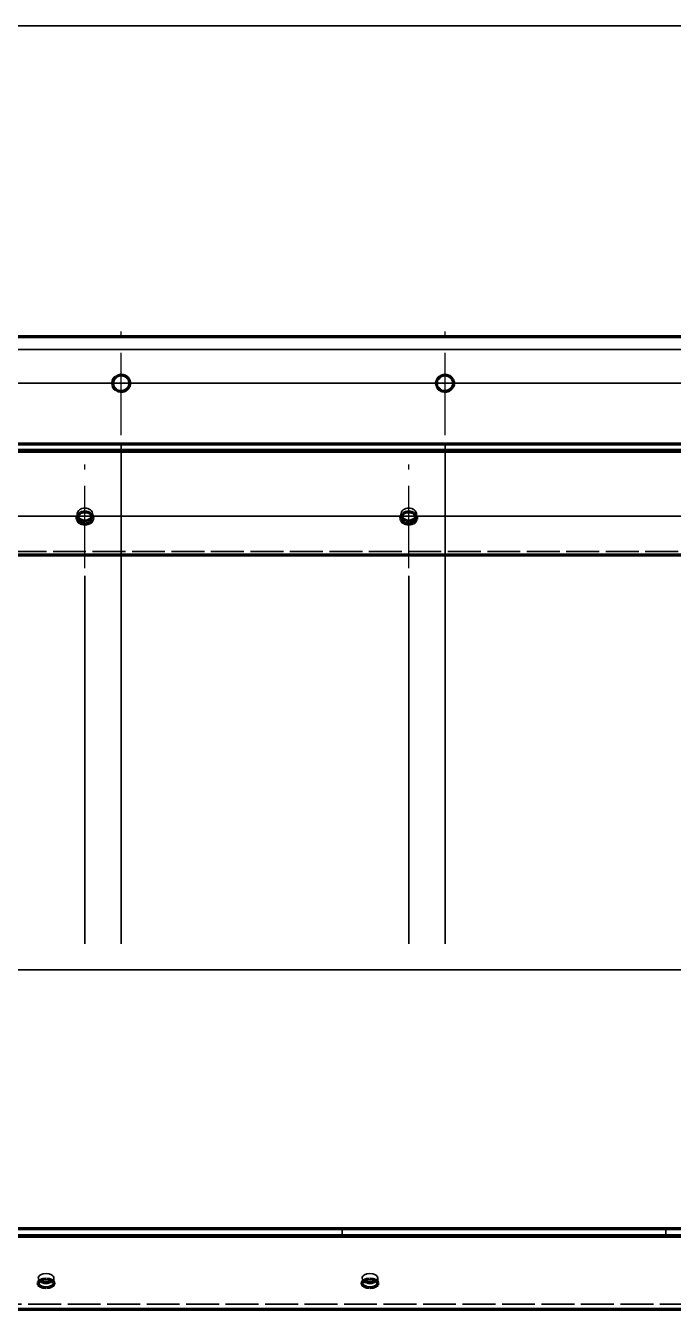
# Model space of a CAD drawing. Header units: millimetres. Extents: x 0 to 420, y 0 to 297.
# Drawn here: x 281.46 to 306.46, y 219.46 to 269 of the extents above; entities that cross this region are included whole.
import ezdxf

# ---------------------------------------------------------------- set-up
doc = ezdxf.new("R2010")
doc.units = ezdxf.units.MM
doc.linetypes.add('CENTER', pattern=[5.08, 3.175, -0.635, 0.635, -0.635])
doc.linetypes.add('DASHED', pattern=[1.524, 1.27, -0.254])

msp = doc.modelspace()

# ---------------------------------------------------------------- linework, layer by layer
at = {"color": 7, "lineweight": 35}
for p, q in [((65, 269), (351, 269)), ((68.75, 256.5), (366, 256.5)), ((74.975, 255.2), (366, 255.2)), ((87.475, 255.2), (366, 255.2)), ((99.975, 255.2), (366, 255.2)), ((112.475, 255.2), (366, 255.2)), ((124.975, 255.2), (366, 255.2)), ((137.475, 255.2), (366, 255.2)), ((149.975, 255.2), (366, 255.2)), ((162.475, 255.2), (366, 255.2)), ((174.975, 255.2), (366, 255.2)), ((187.475, 255.2), (366, 255.2)), ((199.975, 255.2), (366, 255.2)), ((212.475, 255.2), (366, 255.2)), ((224.975, 255.2), (366, 255.2)), ((237.475, 255.2), (366, 255.2)), ((249.975, 255.2), (366, 255.2)), ((262.475, 255.2), (366, 255.2)), ((274.975, 255.2), (366, 255.2)), ((287.475, 255.2), (366, 255.2)), ((299.975, 255.2), (366, 255.2)), ((285.15, 252.875), (285.15, 233.563)), ((297.65, 252.875), (297.65, 233.563)), ((67.75, 252.643), (366, 252.643)), ((73.55, 250.068), (366, 250.068)), ((86.05, 250.068), (366, 250.068)), ((98.55, 250.068), (366, 250.068)), ((111.05, 250.068), (366, 250.068)), ((123.55, 250.068), (366, 250.068)), ((136.05, 250.068), (366, 250.068)), ((148.55, 250.068), (366, 250.068)), ((161.05, 250.068), (366, 250.068)), ((173.55, 250.068), (366, 250.068)), ((186.05, 250.068), (366, 250.068)), ((198.55, 250.068), (366, 250.068)), ((211.05, 250.068), (366, 250.068)), ((223.55, 250.068), (366, 250.068)), ((236.05, 250.068), (366, 250.068)), ((248.55, 250.068), (366, 250.068)), ((261.05, 250.068), (366, 250.068)), ((273.55, 250.068), (366, 250.068)), ((286.05, 250.068), (366, 250.068)), ((298.55, 250.068), (366, 250.068)), ((283.75, 247.768), (283.75, 233.563)), ((296.25, 247.768), (296.25, 233.563)), ((83.75, 232.563), (333.75, 232.563))]:
    msp.add_line(p, q, dxfattribs=at)
at = {"color": 4, "linetype": 'CENTER', "lineweight": 25}
for p, q in [((285.15, 253.2), (285.15, 257.2)), ((297.65, 253.2), (297.65, 257.2)), ((283.15, 255.2), (287.15, 255.2)), ((295.65, 255.2), (299.65, 255.2)), ((283.75, 248.068), (283.75, 252.068)), ((296.25, 248.068), (296.25, 252.068)), ((281.75, 250.068), (285.75, 250.068)), ((294.25, 250.068), (298.25, 250.068))]:
    msp.add_line(p, q, dxfattribs=at)
at = {"color": 1, "lineweight": 70}
for p, q in [((66.25, 257), (350.5, 257)), ((284.825, 255.2), (284.839, 255.296)), ((284.839, 255.104), (284.825, 255.2)), ((284.839, 255.296), (284.881, 255.383)), ((284.881, 255.383), (284.947, 255.454)), ((284.947, 255.454), (285.031, 255.503)), ((285.031, 255.503), (285.126, 255.524)), ((285.126, 255.524), (285.222, 255.517)), ((285.222, 255.517), (285.312, 255.481)), ((285.312, 255.481), (285.388, 255.421)), ((285.388, 255.421), (285.443, 255.341)), ((285.443, 255.341), (285.471, 255.248)), ((285.471, 255.152), (285.443, 255.059)), ((285.471, 255.248), (285.471, 255.152)), ((297.325, 255.2), (297.339, 255.296)), ((297.339, 255.104), (297.325, 255.2)), ((297.339, 255.296), (297.381, 255.383)), ((297.381, 255.383), (297.447, 255.454)), ((297.447, 255.454), (297.531, 255.503)), ((297.531, 255.503), (297.626, 255.524)), ((297.626, 255.524), (297.722, 255.517)), ((297.722, 255.517), (297.812, 255.481)), ((297.812, 255.481), (297.888, 255.421)), ((297.888, 255.421), (297.943, 255.341)), ((297.943, 255.341), (297.971, 255.248)), ((297.971, 255.152), (297.943, 255.059)), ((297.971, 255.248), (297.971, 255.152)), ((284.881, 255.017), (284.839, 255.104)), ((284.947, 254.946), (284.881, 255.017)), ((285.031, 254.897), (284.947, 254.946)), ((285.126, 254.876), (285.031, 254.897)), ((285.222, 254.883), (285.126, 254.876)), ((285.312, 254.919), (285.222, 254.883)), ((285.388, 254.979), (285.312, 254.919)), ((285.443, 255.059), (285.388, 254.979)), ((297.381, 255.017), (297.339, 255.104)), ((297.447, 254.946), (297.381, 255.017)), ((297.531, 254.897), (297.447, 254.946)), ((297.626, 254.876), (297.531, 254.897)), ((297.722, 254.883), (297.626, 254.876)), ((297.812, 254.919), (297.722, 254.883)), ((297.888, 254.979), (297.812, 254.919)), ((297.943, 255.059), (297.888, 254.979)), ((65.75, 252.858), (345.25, 252.858)), ((345.25, 252.571), (65.75, 252.571)), ((283.501, 250.133), (283.538, 250.171)), ((283.538, 250.171), (283.583, 250.201)), ((283.583, 250.201), (283.635, 250.224)), ((283.635, 250.224), (283.691, 250.238)), ((283.691, 250.238), (283.75, 250.243)), ((283.75, 250.243), (283.809, 250.238)), ((283.809, 250.238), (283.865, 250.224)), ((283.865, 250.224), (283.917, 250.201)), ((283.917, 250.201), (283.962, 250.171)), ((283.962, 250.171), (283.999, 250.133)), ((296.001, 250.133), (296.038, 250.171)), ((296.038, 250.171), (296.083, 250.201)), ((296.083, 250.201), (296.135, 250.224)), ((296.135, 250.224), (296.191, 250.238)), ((296.191, 250.238), (296.25, 250.243)), ((296.25, 250.243), (296.309, 250.238)), ((296.309, 250.238), (296.365, 250.224)), ((296.365, 250.224), (296.417, 250.201)), ((296.417, 250.201), (296.462, 250.171)), ((296.462, 250.171), (296.499, 250.133)), ((283.45, 249.997), (283.456, 250.045)), ((283.456, 249.949), (283.45, 249.997)), ((283.456, 250.045), (283.473, 250.091)), ((283.473, 249.903), (283.456, 249.949)), ((283.463, 250.068), (283.505, 249.998)), ((283.473, 250.091), (283.501, 250.133)), ((283.501, 249.86), (283.473, 249.903)), ((283.538, 249.823), (283.501, 249.86)), ((283.505, 249.998), (283.571, 249.943)), ((283.583, 249.792), (283.538, 249.823)), ((283.571, 249.943), (283.656, 249.907)), ((283.635, 249.77), (283.583, 249.792)), ((283.691, 249.756), (283.635, 249.77)), ((283.656, 249.907), (283.75, 249.894)), ((283.75, 249.751), (283.691, 249.756)), ((283.75, 249.894), (283.844, 249.907)), ((283.809, 249.756), (283.75, 249.751)), ((283.865, 249.77), (283.809, 249.756)), ((283.844, 249.907), (283.929, 249.943)), ((283.917, 249.792), (283.865, 249.77)), ((283.962, 249.823), (283.917, 249.792)), ((283.929, 249.943), (283.995, 249.998)), ((283.999, 249.86), (283.962, 249.823)), ((283.995, 249.998), (284.037, 250.068)), ((283.999, 250.133), (284.027, 250.091)), ((284.027, 249.903), (283.999, 249.86)), ((284.027, 250.091), (284.044, 250.045)), ((284.044, 249.949), (284.027, 249.903)), ((284.044, 250.045), (284.05, 249.997)), ((284.05, 249.997), (284.044, 249.949)), ((295.95, 249.997), (295.956, 250.045)), ((295.956, 249.949), (295.95, 249.997)), ((295.956, 250.045), (295.973, 250.091)), ((295.973, 249.903), (295.956, 249.949)), ((295.963, 250.068), (296.005, 249.998)), ((295.973, 250.091), (296.001, 250.133)), ((296.001, 249.86), (295.973, 249.903)), ((296.038, 249.823), (296.001, 249.86)), ((296.005, 249.998), (296.071, 249.943)), ((296.083, 249.792), (296.038, 249.823)), ((296.071, 249.943), (296.156, 249.907)), ((296.135, 249.77), (296.083, 249.792)), ((296.191, 249.756), (296.135, 249.77)), ((296.156, 249.907), (296.25, 249.894)), ((296.25, 249.751), (296.191, 249.756)), ((296.25, 249.894), (296.344, 249.907)), ((296.309, 249.756), (296.25, 249.751)), ((296.365, 249.77), (296.309, 249.756)), ((296.344, 249.907), (296.429, 249.943)), ((296.417, 249.792), (296.365, 249.77)), ((296.462, 249.823), (296.417, 249.792)), ((296.429, 249.943), (296.495, 249.998)), ((296.499, 249.86), (296.462, 249.823)), ((296.495, 249.998), (296.537, 250.068)), ((296.499, 250.133), (296.527, 250.091)), ((296.527, 249.903), (296.499, 249.86)), ((296.527, 250.091), (296.544, 250.045)), ((296.544, 249.949), (296.527, 249.903)), ((296.544, 250.045), (296.55, 249.997)), ((296.55, 249.997), (296.544, 249.949)), ((344.75, 248.563), (65.5, 248.563)), ((349.75, 222.563), (65.5, 222.563)), ((65.5, 222.313), (349.75, 222.313)), ((350.25, 222.268), (70.75, 222.268)), ((281.95, 220.466), (281.956, 220.499)), ((281.956, 220.432), (281.95, 220.466)), ((281.956, 220.499), (281.973, 220.532)), ((281.973, 220.532), (282.001, 220.561)), ((282.001, 220.561), (282.038, 220.587)), ((282.009, 220.568), (282.057, 220.539)), ((282.038, 220.587), (282.135, 220.625)), ((282.057, 220.539), (282.115, 220.517)), ((282.115, 220.517), (282.181, 220.503)), ((282.135, 220.625), (282.25, 220.638)), ((282.181, 220.503), (282.25, 220.498)), ((282.25, 220.638), (282.365, 220.625)), ((282.25, 220.498), (282.319, 220.503)), ((282.319, 220.503), (282.385, 220.517)), ((282.365, 220.625), (282.462, 220.587)), ((282.385, 220.517), (282.443, 220.539)), ((282.443, 220.539), (282.491, 220.568)), ((282.462, 220.587), (282.499, 220.561)), ((282.499, 220.561), (282.527, 220.532)), ((282.527, 220.532), (282.544, 220.499)), ((282.544, 220.499), (282.55, 220.466)), ((282.55, 220.466), (282.544, 220.432)), ((294.45, 220.466), (294.456, 220.499)), ((294.456, 220.432), (294.45, 220.466)), ((294.456, 220.499), (294.473, 220.532)), ((294.473, 220.532), (294.501, 220.561)), ((294.501, 220.561), (294.538, 220.587)), ((294.509, 220.568), (294.557, 220.539)), ((294.538, 220.587), (294.635, 220.625)), ((294.557, 220.539), (294.615, 220.517)), ((294.615, 220.517), (294.681, 220.503)), ((294.635, 220.625), (294.75, 220.638)), ((294.681, 220.503), (294.75, 220.498)), ((294.75, 220.638), (294.865, 220.625)), ((294.75, 220.498), (294.819, 220.503)), ((294.819, 220.503), (294.885, 220.517)), ((294.865, 220.625), (294.962, 220.587)), ((294.885, 220.517), (294.943, 220.539)), ((294.943, 220.539), (294.991, 220.568)), ((294.962, 220.587), (294.999, 220.561)), ((294.999, 220.561), (295.027, 220.532)), ((295.027, 220.532), (295.044, 220.499)), ((295.044, 220.499), (295.05, 220.466)), ((295.05, 220.466), (295.044, 220.432)), ((281.973, 220.4), (281.956, 220.432)), ((282.001, 220.37), (281.973, 220.4)), ((282.038, 220.344), (282.001, 220.37)), ((282.135, 220.307), (282.038, 220.344)), ((282.25, 220.294), (282.135, 220.307)), ((282.365, 220.307), (282.25, 220.294)), ((282.462, 220.344), (282.365, 220.307)), ((282.499, 220.37), (282.462, 220.344)), ((282.527, 220.4), (282.499, 220.37)), ((282.544, 220.432), (282.527, 220.4)), ((294.473, 220.4), (294.456, 220.432)), ((294.501, 220.37), (294.473, 220.4)), ((294.538, 220.344), (294.501, 220.37)), ((294.635, 220.307), (294.538, 220.344)), ((294.75, 220.294), (294.635, 220.307)), ((294.865, 220.307), (294.75, 220.294)), ((294.962, 220.344), (294.865, 220.307)), ((294.999, 220.37), (294.962, 220.344)), ((295.027, 220.4), (294.999, 220.37)), ((295.044, 220.432), (295.027, 220.4)), ((71.25, 219.462), (350.5, 219.462))]:
    msp.add_line(p, q, dxfattribs=at)
at = {"color": 5, "linetype": 'DASHED', "lineweight": 35}
for p, q in [((350.5, 257), (66.25, 257)), ((284.839, 255.296), (284.825, 255.2)), ((284.825, 255.2), (284.839, 255.104)), ((284.881, 255.383), (284.839, 255.296)), ((284.947, 255.454), (284.881, 255.383)), ((285.031, 255.503), (284.947, 255.454)), ((285.126, 255.524), (285.031, 255.503)), ((285.222, 255.517), (285.126, 255.524)), ((285.312, 255.481), (285.222, 255.517)), ((285.388, 255.421), (285.312, 255.481)), ((285.443, 255.341), (285.388, 255.421)), ((285.471, 255.248), (285.443, 255.341)), ((285.443, 255.059), (285.471, 255.152)), ((285.471, 255.152), (285.471, 255.248)), ((297.339, 255.296), (297.325, 255.2)), ((297.325, 255.2), (297.339, 255.104)), ((297.381, 255.383), (297.339, 255.296)), ((297.447, 255.454), (297.381, 255.383)), ((297.531, 255.503), (297.447, 255.454)), ((297.626, 255.524), (297.531, 255.503)), ((297.722, 255.517), (297.626, 255.524)), ((297.812, 255.481), (297.722, 255.517)), ((297.888, 255.421), (297.812, 255.481)), ((297.943, 255.341), (297.888, 255.421)), ((297.971, 255.248), (297.943, 255.341)), ((297.943, 255.059), (297.971, 255.152)), ((297.971, 255.152), (297.971, 255.248)), ((284.839, 255.104), (284.881, 255.017)), ((284.881, 255.017), (284.947, 254.946)), ((284.947, 254.946), (285.031, 254.897)), ((285.031, 254.897), (285.126, 254.876)), ((285.126, 254.876), (285.222, 254.883)), ((285.222, 254.883), (285.312, 254.919)), ((285.312, 254.919), (285.388, 254.979)), ((285.388, 254.979), (285.443, 255.059)), ((297.339, 255.104), (297.381, 255.017)), ((297.381, 255.017), (297.447, 254.946)), ((297.447, 254.946), (297.531, 254.897)), ((297.531, 254.897), (297.626, 254.876)), ((297.626, 254.876), (297.722, 254.883)), ((297.722, 254.883), (297.812, 254.919)), ((297.812, 254.919), (297.888, 254.979)), ((297.888, 254.979), (297.943, 255.059)), ((283.456, 250.188), (283.45, 250.14)), ((283.473, 250.234), (283.456, 250.188)), ((283.501, 250.277), (283.473, 250.234)), ((283.538, 250.314), (283.501, 250.277)), ((283.583, 250.345), (283.538, 250.314)), ((283.635, 250.367), (283.583, 250.345)), ((283.691, 250.381), (283.635, 250.367)), ((283.75, 250.386), (283.691, 250.381)), ((283.809, 250.381), (283.75, 250.386)), ((283.865, 250.367), (283.809, 250.381)), ((283.917, 250.345), (283.865, 250.367)), ((283.962, 250.314), (283.917, 250.345)), ((283.999, 250.277), (283.962, 250.314)), ((284.027, 250.234), (283.999, 250.277)), ((284.044, 250.188), (284.027, 250.234)), ((284.05, 250.14), (284.044, 250.188)), ((295.956, 250.188), (295.95, 250.14)), ((295.973, 250.234), (295.956, 250.188)), ((296.001, 250.277), (295.973, 250.234)), ((296.038, 250.314), (296.001, 250.277)), ((296.083, 250.345), (296.038, 250.314)), ((296.135, 250.367), (296.083, 250.345)), ((296.191, 250.381), (296.135, 250.367)), ((296.25, 250.386), (296.191, 250.381)), ((296.309, 250.381), (296.25, 250.386)), ((296.365, 250.367), (296.309, 250.381)), ((296.417, 250.345), (296.365, 250.367)), ((296.462, 250.314), (296.417, 250.345)), ((296.499, 250.277), (296.462, 250.314)), ((296.527, 250.234), (296.499, 250.277)), ((296.544, 250.188), (296.527, 250.234)), ((296.55, 250.14), (296.544, 250.188)), ((283.45, 249.997), (283.45, 250.14)), ((283.45, 250.14), (283.463, 250.068)), ((284.037, 250.068), (284.05, 250.14)), ((295.95, 249.997), (295.95, 250.14)), ((295.95, 250.14), (295.963, 250.068)), ((296.537, 250.068), (296.55, 250.14)), ((344.75, 248.707), (65.5, 248.707)), ((350.25, 222.563), (70.75, 222.563)), ((293.033, 222.563), (293.025, 222.563)), ((293.025, 222.563), (293.033, 222.563)), ((293.057, 222.563), (293.033, 222.563)), ((293.033, 222.563), (293.057, 222.563)), ((293.096, 222.563), (293.057, 222.563)), ((293.057, 222.563), (293.096, 222.563)), ((293.147, 222.563), (293.096, 222.563)), ((293.096, 222.563), (293.147, 222.563)), ((293.209, 222.563), (293.147, 222.563)), ((293.147, 222.563), (293.209, 222.563)), ((293.278, 222.563), (293.209, 222.563)), ((293.209, 222.563), (293.278, 222.563)), ((293.35, 222.563), (293.278, 222.563)), ((293.278, 222.563), (293.35, 222.563)), ((293.422, 222.563), (293.35, 222.563)), ((293.35, 222.563), (293.422, 222.563)), ((293.491, 222.563), (293.422, 222.563)), ((293.422, 222.563), (293.491, 222.563)), ((293.553, 222.563), (293.491, 222.563)), ((293.491, 222.563), (293.553, 222.563)), ((293.604, 222.563), (293.553, 222.563)), ((293.553, 222.563), (293.604, 222.563)), ((293.643, 222.563), (293.604, 222.563)), ((293.604, 222.563), (293.643, 222.563)), ((293.667, 222.563), (293.643, 222.563)), ((293.643, 222.563), (293.667, 222.563)), ((293.675, 222.563), (293.667, 222.563)), ((293.667, 222.563), (293.675, 222.563)), ((293.675, 222.563), (293.675, 222.313)), ((305.533, 222.563), (305.525, 222.563)), ((305.525, 222.563), (305.533, 222.563)), ((305.557, 222.563), (305.533, 222.563)), ((305.533, 222.563), (305.557, 222.563)), ((305.596, 222.563), (305.557, 222.563)), ((305.557, 222.563), (305.596, 222.563)), ((305.647, 222.563), (305.596, 222.563)), ((305.596, 222.563), (305.647, 222.563)), ((305.709, 222.563), (305.647, 222.563)), ((305.647, 222.563), (305.709, 222.563)), ((305.778, 222.563), (305.709, 222.563)), ((305.709, 222.563), (305.778, 222.563)), ((305.85, 222.563), (305.778, 222.563)), ((305.778, 222.563), (305.85, 222.563)), ((305.922, 222.563), (305.85, 222.563)), ((305.85, 222.563), (305.922, 222.563)), ((305.991, 222.563), (305.922, 222.563)), ((305.922, 222.563), (305.991, 222.563)), ((306.053, 222.563), (305.991, 222.563)), ((305.991, 222.563), (306.053, 222.563)), ((306.104, 222.563), (306.053, 222.563)), ((306.053, 222.563), (306.104, 222.563)), ((306.143, 222.563), (306.104, 222.563)), ((306.104, 222.563), (306.143, 222.563)), ((306.167, 222.563), (306.143, 222.563)), ((306.143, 222.563), (306.167, 222.563)), ((306.175, 222.563), (306.167, 222.563)), ((306.167, 222.563), (306.175, 222.563)), ((306.175, 222.563), (306.175, 222.313)), ((70.75, 222.313), (350.25, 222.313)), ((293.033, 222.313), (293.025, 222.313)), ((293.025, 222.313), (293.033, 222.313)), ((293.057, 222.313), (293.033, 222.313)), ((293.033, 222.313), (293.057, 222.313)), ((293.096, 222.313), (293.057, 222.313)), ((293.057, 222.313), (293.096, 222.313)), ((293.147, 222.313), (293.096, 222.313)), ((293.096, 222.313), (293.147, 222.313)), ((293.209, 222.313), (293.147, 222.313)), ((293.147, 222.313), (293.209, 222.313)), ((293.278, 222.313), (293.209, 222.313)), ((293.209, 222.313), (293.278, 222.313)), ((293.35, 222.313), (293.278, 222.313)), ((293.278, 222.313), (293.35, 222.313)), ((293.422, 222.313), (293.35, 222.313)), ((293.35, 222.313), (293.422, 222.313)), ((293.491, 222.313), (293.422, 222.313)), ((293.422, 222.313), (293.491, 222.313)), ((293.553, 222.313), (293.491, 222.313)), ((293.491, 222.313), (293.553, 222.313)), ((293.604, 222.313), (293.553, 222.313)), ((293.553, 222.313), (293.604, 222.313)), ((293.643, 222.313), (293.604, 222.313)), ((293.604, 222.313), (293.643, 222.313)), ((293.667, 222.313), (293.643, 222.313)), ((293.643, 222.313), (293.667, 222.313)), ((293.675, 222.313), (293.667, 222.313)), ((293.667, 222.313), (293.675, 222.313)), ((305.533, 222.313), (305.525, 222.313)), ((305.525, 222.313), (305.533, 222.313)), ((305.557, 222.313), (305.533, 222.313)), ((305.533, 222.313), (305.557, 222.313)), ((305.596, 222.313), (305.557, 222.313)), ((305.557, 222.313), (305.596, 222.313)), ((305.647, 222.313), (305.596, 222.313)), ((305.596, 222.313), (305.647, 222.313)), ((305.709, 222.313), (305.647, 222.313)), ((305.647, 222.313), (305.709, 222.313)), ((305.778, 222.313), (305.709, 222.313)), ((305.709, 222.313), (305.778, 222.313)), ((305.85, 222.313), (305.778, 222.313)), ((305.778, 222.313), (305.85, 222.313)), ((305.922, 222.313), (305.85, 222.313)), ((305.85, 222.313), (305.922, 222.313)), ((305.991, 222.313), (305.922, 222.313)), ((305.922, 222.313), (305.991, 222.313)), ((306.053, 222.313), (305.991, 222.313)), ((305.991, 222.313), (306.053, 222.313)), ((306.104, 222.313), (306.053, 222.313)), ((306.053, 222.313), (306.104, 222.313)), ((306.143, 222.313), (306.104, 222.313)), ((306.104, 222.313), (306.143, 222.313)), ((306.167, 222.313), (306.143, 222.313)), ((306.143, 222.313), (306.167, 222.313)), ((306.175, 222.313), (306.167, 222.313)), ((306.167, 222.313), (306.175, 222.313)), ((281.956, 220.704), (281.95, 220.67)), ((281.95, 220.67), (281.965, 220.617)), ((281.973, 220.736), (281.956, 220.704)), ((281.965, 220.617), (282.009, 220.568)), ((282.001, 220.766), (281.973, 220.736)), ((282.038, 220.792), (282.001, 220.766)), ((282.135, 220.829), (282.038, 220.792)), ((282.25, 220.843), (282.135, 220.829)), ((282.365, 220.829), (282.25, 220.843)), ((282.462, 220.792), (282.365, 220.829)), ((282.499, 220.766), (282.462, 220.792)), ((282.491, 220.568), (282.535, 220.617)), ((282.527, 220.736), (282.499, 220.766)), ((282.544, 220.704), (282.527, 220.736)), ((282.535, 220.617), (282.55, 220.67)), ((282.55, 220.67), (282.544, 220.704)), ((282.55, 220.67), (282.55, 220.466)), ((294.456, 220.704), (294.45, 220.67)), ((294.45, 220.67), (294.465, 220.617)), ((294.473, 220.736), (294.456, 220.704)), ((294.465, 220.617), (294.509, 220.568)), ((294.501, 220.766), (294.473, 220.736)), ((294.538, 220.792), (294.501, 220.766)), ((294.635, 220.829), (294.538, 220.792)), ((294.75, 220.843), (294.635, 220.829)), ((294.865, 220.829), (294.75, 220.843)), ((294.962, 220.792), (294.865, 220.829)), ((294.999, 220.766), (294.962, 220.792)), ((294.991, 220.568), (295.035, 220.617)), ((295.027, 220.736), (294.999, 220.766)), ((295.044, 220.704), (295.027, 220.736)), ((295.035, 220.617), (295.05, 220.67)), ((295.05, 220.67), (295.044, 220.704)), ((295.05, 220.67), (295.05, 220.466)), ((71.25, 219.667), (350.5, 219.667))]:
    msp.add_line(p, q, dxfattribs=at)

doc.saveas('drawing.dxf')
